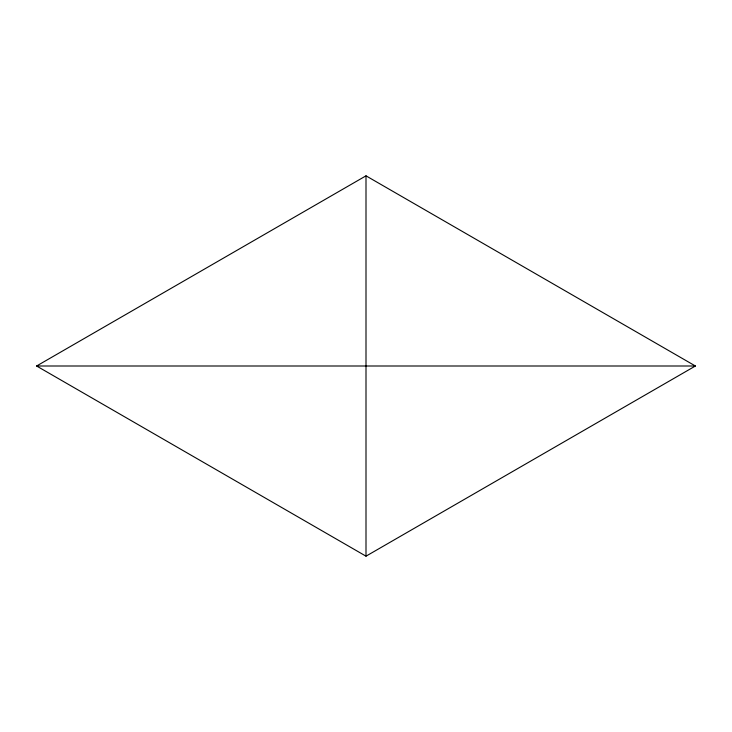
<?xml version="1.0" encoding="UTF-8"?>
<svg xmlns="http://www.w3.org/2000/svg" width="732" height="732" viewBox="0 0 732 732"><rect width="100%" height="100%" fill="white"/><g stroke="black" fill="none" stroke-linecap="round" stroke-linejoin="round"><path stroke-width="1.1" d="M36.6 366L366 175.826L695.4 366L366 556.174L36.6 366L695.4 366M366 175.826L366 556.174"/></g></svg>
